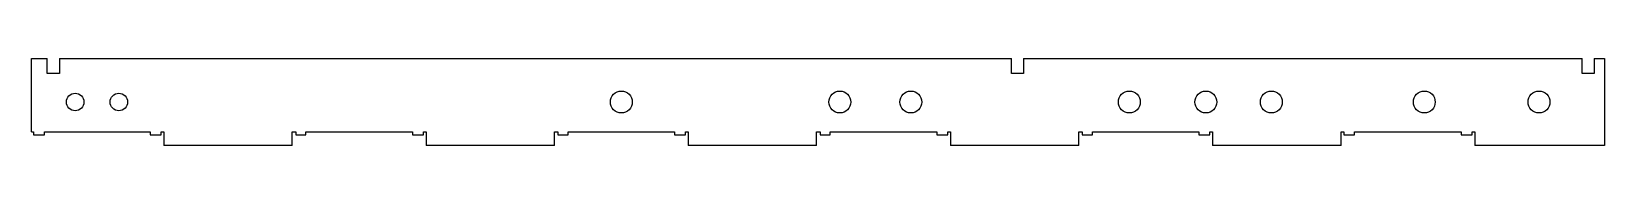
# Model space of a CAD drawing. Header units: inches. Extents: x 0 to 72, y 0 to 4.
import ezdxf

# ---------------------------------------------------------------- set-up
doc = ezdxf.new("R2010")
doc.units = ezdxf.units.IN
doc.header["$MEASUREMENT"] = 0
doc.layers.add('CUT', color=7, linetype='Continuous')

msp = doc.modelspace()

# ---------------------------------------------------------------- linework, layer by layer
at = {"layer": 'CUT'}
for p, q in [((0, 4), (0.719, 4)), ((0, 0.625), (0, 4)), ((0.719, 3.312), (0.719, 4)), ((1.281, 4), (1.281, 3.312)), ((1.281, 4), (44.85, 4)), ((44.85, 3.312), (44.85, 4)), ((45.413, 4), (45.413, 3.312)), ((45.413, 4), (70.969, 4)), ((70.969, 3.312), (70.969, 4)), ((71.531, 4), (71.531, 3.312)), ((71.531, 4), (72, 4)), ((72, 4), (72, 0)), ((1.281, 3.312), (0.719, 3.312)), ((45.413, 3.312), (44.85, 3.312)), ((71.531, 3.312), (70.969, 3.312)), ((0, 0.625), (0.094, 0.625)), ((0.094, 0.625), (0.094, 0.5)), ((0.094, 0.5), (0.594, 0.5)), ((0.594, 0.5), (0.594, 0.625)), ((0.594, 0.625), (5.438, 0.625)), ((5.438, 0.625), (5.438, 0.5)), ((5.438, 0.5), (5.938, 0.5)), ((5.938, 0.5), (5.938, 0.625)), ((5.938, 0.625), (6.063, 0.625)), ((6.063, 0.625), (6.063, 0)), ((11.938, 0), (6.063, 0)), ((11.938, 0), (11.938, 0.625)), ((11.938, 0.625), (12.094, 0.625)), ((12.094, 0.625), (12.094, 0.5)), ((12.094, 0.5), (12.563, 0.5)), ((12.563, 0.5), (12.563, 0.625)), ((12.563, 0.625), (17.438, 0.625)), ((17.438, 0.625), (17.438, 0.5)), ((17.438, 0.5), (17.938, 0.5)), ((17.938, 0.5), (17.938, 0.625)), ((17.938, 0.625), (18.063, 0.625)), ((18.063, 0.625), (18.063, 0)), ((23.938, 0), (23.938, 0.625)), ((23.938, 0.625), (24.094, 0.625)), ((24.094, 0.625), (24.094, 0.5)), ((24.094, 0.5), (24.563, 0.5)), ((24.563, 0.5), (24.563, 0.625)), ((24.563, 0.625), (29.438, 0.625)), ((29.438, 0.625), (29.438, 0.5)), ((29.438, 0.5), (29.938, 0.5)), ((29.938, 0.5), (29.938, 0.625)), ((29.938, 0.625), (30.063, 0.625)), ((30.063, 0.625), (30.063, 0)), ((35.938, 0), (35.938, 0.625)), ((35.938, 0.625), (36.094, 0.625)), ((36.094, 0.625), (36.094, 0.5)), ((36.094, 0.5), (36.563, 0.5)), ((36.563, 0.5), (36.563, 0.625)), ((36.563, 0.625), (41.438, 0.625)), ((41.438, 0.625), (41.438, 0.5)), ((41.438, 0.5), (41.938, 0.5)), ((41.938, 0.5), (41.938, 0.625)), ((41.938, 0.625), (42.063, 0.625)), ((42.063, 0.625), (42.063, 0)), ((47.938, 0.625), (48.094, 0.625)), ((47.938, 0), (47.938, 0.625)), ((48.094, 0.625), (48.094, 0.5)), ((48.094, 0.5), (48.563, 0.5)), ((48.563, 0.625), (53.438, 0.625)), ((48.563, 0.5), (48.563, 0.625)), ((53.438, 0.625), (53.438, 0.5)), ((53.438, 0.5), (53.938, 0.5)), ((53.938, 0.5), (53.938, 0.625)), ((53.938, 0.625), (54.063, 0.625)), ((54.063, 0.625), (54.063, 0)), ((59.938, 0.625), (60.063, 0.625)), ((59.938, 0), (59.938, 0.625)), ((60.063, 0.625), (60.063, 0.5)), ((60.063, 0.5), (60.563, 0.5)), ((60.563, 0.5), (60.563, 0.625)), ((60.563, 0.625), (65.438, 0.625)), ((65.438, 0.625), (65.438, 0.5)), ((65.438, 0.5), (65.938, 0.5)), ((65.938, 0.5), (65.938, 0.625)), ((65.938, 0.625), (66.063, 0.625)), ((66.063, 0.625), (66.063, 0)), ((23.938, 0), (18.063, 0)), ((35.938, 0), (30.063, 0)), ((47.938, 0), (42.063, 0)), ((59.938, 0), (54.063, 0)), ((72, 0), (66.063, 0))]:
    msp.add_line(p, q, dxfattribs=at)
for centre, radius in [((2, 2), 0.4), ((4, 2), 0.4), ((27, 2), 0.5), ((37, 2), 0.5), ((40.25, 2), 0.5), ((50.25, 2), 0.5), ((53.75, 2), 0.5), ((56.75, 2), 0.5), ((63.75, 2), 0.5), ((69, 2), 0.5)]:
    msp.add_circle(centre, radius, dxfattribs=at)

doc.saveas('drawing.dxf')
